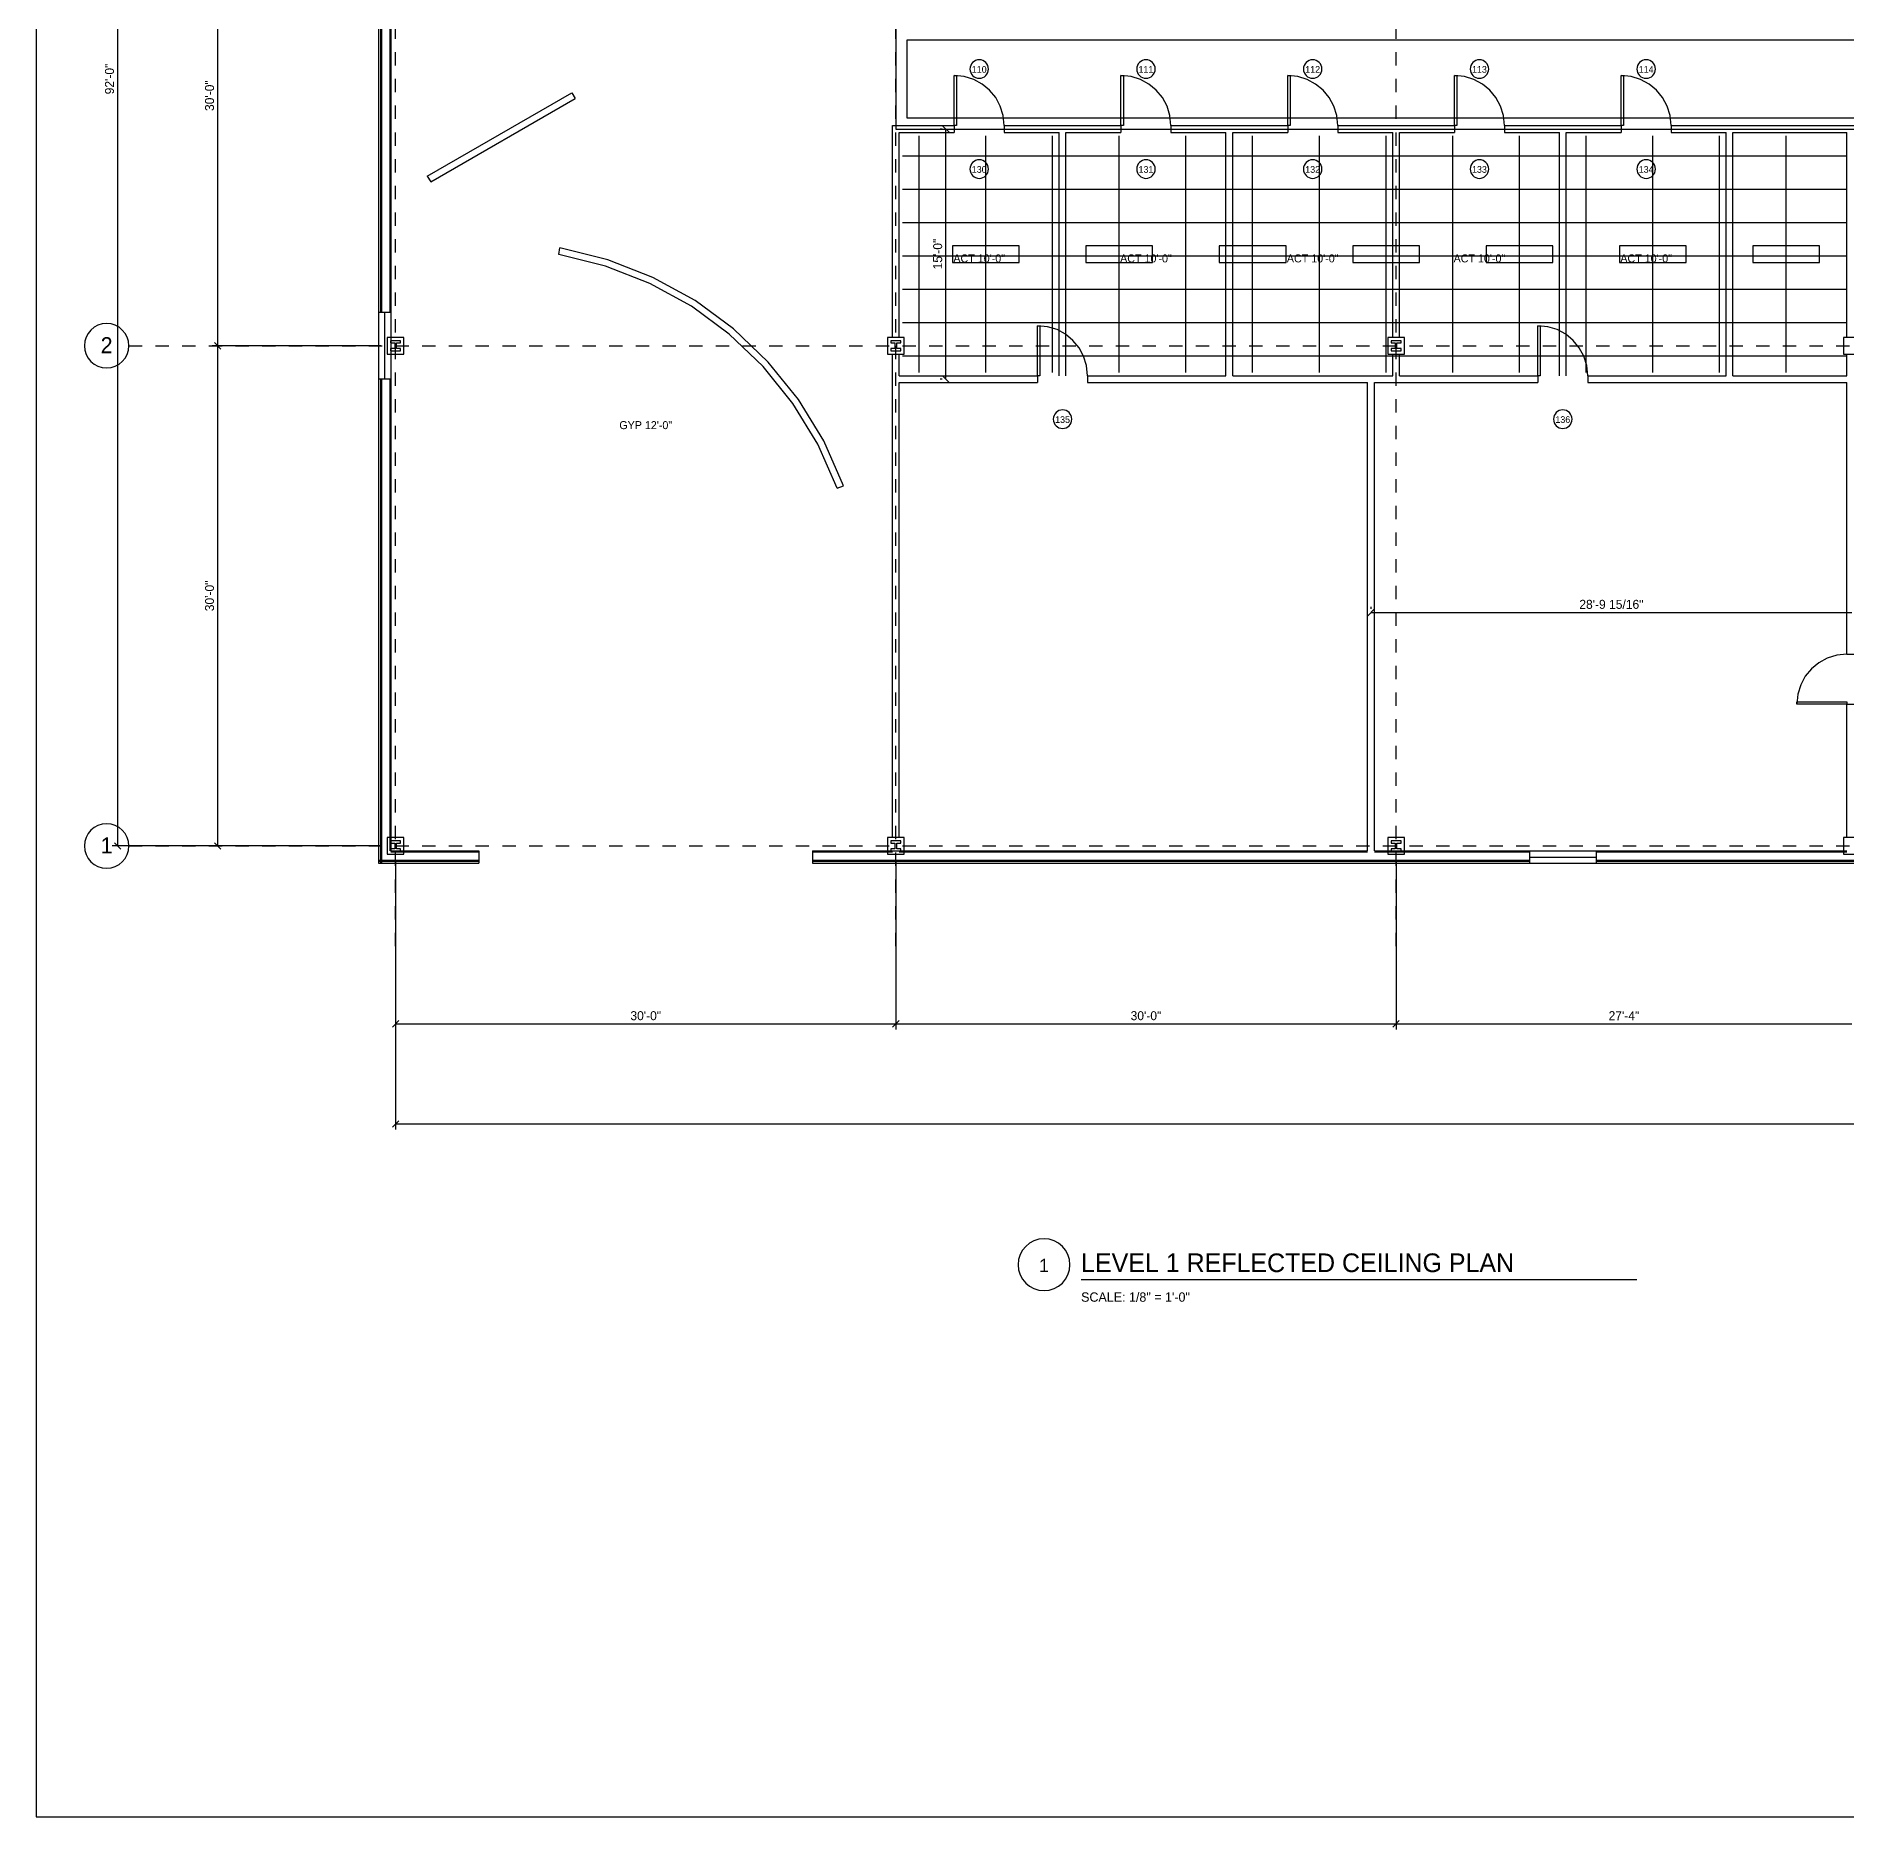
# Model space of a CAD drawing. Header units: inches. Extents: x 0.5 to 35.5, y 0.5 to 23.5.
# Drawn here: x 0.5 to 14.07, y 0.5 to 13.85 of the extents above; entities that cross this region are included whole.
import ezdxf
from ezdxf.enums import TextEntityAlignment as Align

# ---------------------------------------------------------------- set-up
doc = ezdxf.new("R2010")
doc.units = ezdxf.units.IN
doc.linetypes.add('DASHED', pattern=[0.125, 0.0833, -0.0417])
for name, color, linetype in [('A-ANNO-DIMS', 5, 'CONTINUOUS'), ('A-ANNO-SYMB', 5, 'CONTINUOUS'), ('A-ANNO-TEXT', 4, 'CONTINUOUS'), ('A-CLNG-GRID', 1, 'CONTINUOUS'), ('A-CLNG-SOFF', 3, 'CONTINUOUS'), ('A-COLS', 7, 'CONTINUOUS'), ('A-DOOR', 4, 'CONTINUOUS'), ('A-GLAZ', 3, 'CONTINUOUS'), ('A-WALL', 2, 'CONTINUOUS'), ('E-LITE', 2, 'CONTINUOUS'), ('G-ANNO-TTLB', 6, 'CONTINUOUS'), ('S-GRID', 1, 'CONTINUOUS')]:
    doc.layers.add(name, color=color, linetype=linetype)

msp = doc.modelspace()

# ---------------------------------------------------------------- linework, layer by layer
at = {"layer": 'A-ANNO-DIMS'}
for p, q in [((1.11069, 7.77778), (1.11069, 19.27778)), ((1.86069, 11.52778), (1.86069, 15.27778)), ((7.344, 13.12823), (7.29489, 13.17733)), ((7.29167, 13.15278), (7.27778, 13.15278)), ((7.31944, 11.27778), (7.31944, 13.15278)), ((1.88525, 11.50323), (1.83614, 11.55233)), ((1.88525, 11.50323), (1.83614, 11.55233)), ((3.08292, 11.52778), (1.81903, 11.52778)), ((3.08292, 11.52778), (1.81903, 11.52778)), ((1.86069, 7.77778), (1.86069, 11.52778)), ((7.29167, 11.27778), (7.27778, 11.27778)), ((7.344, 11.25323), (7.29489, 11.30233)), ((10.48239, 9.50323), (10.5315, 9.55233)), ((10.50694, 9.55556), (10.50694, 9.56944)), ((10.50694, 9.52778), (14.11069, 9.52778)), ((3.08292, 7.77778), (1.06903, 7.77778)), ((1.13525, 7.75323), (1.08614, 7.80233)), ((3.08292, 7.77778), (1.81903, 7.77778)), ((1.88525, 7.75323), (1.83614, 7.80233)), ((3.19444, 7.66625), (3.19444, 6.40236)), ((3.19444, 7.66625), (3.19444, 5.65236)), ((6.94444, 7.66625), (6.94444, 6.40236)), ((6.94444, 7.66625), (6.94444, 6.40236)), ((10.69444, 7.66625), (10.69444, 6.40236)), ((10.69444, 7.66625), (10.69444, 6.40236)), ((3.16989, 6.41948), (3.219, 6.46858)), ((3.19444, 6.44403), (6.94444, 6.44403)), ((6.91989, 6.41948), (6.969, 6.46858)), ((6.91989, 6.41948), (6.969, 6.46858)), ((6.94444, 6.44403), (10.69444, 6.44403)), ((10.66989, 6.41948), (10.719, 6.46858)), ((10.66989, 6.41948), (10.719, 6.46858)), ((10.69444, 6.44403), (14.11111, 6.44403)), ((3.16989, 5.66948), (3.219, 5.71858)), ((3.19444, 5.69403), (29.11111, 5.69403))]:
    msp.add_line(p, q, dxfattribs=at)
at = {"layer": 'A-ANNO-SYMB'}
for p, q in [((7.50141, 13.61638), (7.5, 13.60239)), ((7.5, 13.60239), (7.50141, 13.58839)), ((7.50546, 13.62942), (7.50141, 13.61638)), ((7.50141, 13.58839), (7.50546, 13.57536)), ((7.51186, 13.64121), (7.50546, 13.62942)), ((7.50546, 13.57536), (7.51186, 13.56356)), ((7.52034, 13.65149), (7.51186, 13.64121)), ((7.53062, 13.65997), (7.52034, 13.65149)), ((7.54241, 13.66637), (7.53062, 13.65997)), ((7.55545, 13.67042), (7.54241, 13.66637)), ((7.56944, 13.67183), (7.55545, 13.67042)), ((7.58344, 13.67042), (7.56944, 13.67183)), ((7.59648, 13.66637), (7.58344, 13.67042)), ((7.60827, 13.65997), (7.59648, 13.66637)), ((7.61855, 13.65149), (7.60827, 13.65997)), ((7.62703, 13.64121), (7.61855, 13.65149)), ((7.63343, 13.62942), (7.62703, 13.64121)), ((7.62703, 13.56356), (7.63343, 13.57536)), ((7.63748, 13.61638), (7.63343, 13.62942)), ((7.63343, 13.57536), (7.63748, 13.58839)), ((7.63889, 13.60239), (7.63748, 13.61638)), ((7.63748, 13.58839), (7.63889, 13.60239)), ((8.75141, 13.61638), (8.75, 13.60239)), ((8.75, 13.60239), (8.75141, 13.58839)), ((8.75546, 13.62942), (8.75141, 13.61638)), ((8.75141, 13.58839), (8.75546, 13.57536)), ((8.76186, 13.64121), (8.75546, 13.62942)), ((8.75546, 13.57536), (8.76186, 13.56356)), ((8.77034, 13.65149), (8.76186, 13.64121)), ((8.78062, 13.65997), (8.77034, 13.65149)), ((8.79241, 13.66637), (8.78062, 13.65997)), ((8.80545, 13.67042), (8.79241, 13.66637)), ((8.81944, 13.67183), (8.80545, 13.67042)), ((8.83344, 13.67042), (8.81944, 13.67183)), ((8.84648, 13.66637), (8.83344, 13.67042)), ((8.85827, 13.65997), (8.84648, 13.66637)), ((8.86855, 13.65149), (8.85827, 13.65997)), ((8.87703, 13.64121), (8.86855, 13.65149)), ((8.88343, 13.62942), (8.87703, 13.64121)), ((8.87703, 13.56356), (8.88343, 13.57536)), ((8.88748, 13.61638), (8.88343, 13.62942)), ((8.88343, 13.57536), (8.88748, 13.58839)), ((8.88889, 13.60239), (8.88748, 13.61638)), ((8.88748, 13.58839), (8.88889, 13.60239)), ((10.00141, 13.61638), (10, 13.60239)), ((10, 13.60239), (10.00141, 13.58839)), ((10.00546, 13.62942), (10.00141, 13.61638)), ((10.00141, 13.58839), (10.00546, 13.57536)), ((10.01186, 13.64121), (10.00546, 13.62942)), ((10.00546, 13.57536), (10.01186, 13.56356)), ((10.02034, 13.65149), (10.01186, 13.64121)), ((10.03062, 13.65997), (10.02034, 13.65149)), ((10.04241, 13.66637), (10.03062, 13.65997)), ((10.05545, 13.67042), (10.04241, 13.66637)), ((10.06944, 13.67183), (10.05545, 13.67042)), ((10.08344, 13.67042), (10.06944, 13.67183)), ((10.09648, 13.66637), (10.08344, 13.67042)), ((10.10827, 13.65997), (10.09648, 13.66637)), ((10.11855, 13.65149), (10.10827, 13.65997)), ((10.12703, 13.64121), (10.11855, 13.65149)), ((10.13343, 13.62942), (10.12703, 13.64121)), ((10.12703, 13.56356), (10.13343, 13.57536)), ((10.13748, 13.61638), (10.13343, 13.62942)), ((10.13343, 13.57536), (10.13748, 13.58839)), ((10.13889, 13.60239), (10.13748, 13.61638)), ((10.13748, 13.58839), (10.13889, 13.60239)), ((11.25141, 13.61638), (11.25, 13.60239)), ((11.25, 13.60239), (11.25141, 13.58839)), ((11.25546, 13.62942), (11.25141, 13.61638)), ((11.25141, 13.58839), (11.25546, 13.57536)), ((11.26186, 13.64121), (11.25546, 13.62942)), ((11.25546, 13.57536), (11.26186, 13.56356)), ((11.27034, 13.65149), (11.26186, 13.64121)), ((11.28062, 13.65997), (11.27034, 13.65149)), ((11.29241, 13.66637), (11.28062, 13.65997)), ((11.30545, 13.67042), (11.29241, 13.66637)), ((11.31944, 13.67183), (11.30545, 13.67042)), ((11.33344, 13.67042), (11.31944, 13.67183)), ((11.34648, 13.66637), (11.33344, 13.67042)), ((11.35827, 13.65997), (11.34648, 13.66637)), ((11.36855, 13.65149), (11.35827, 13.65997)), ((11.37703, 13.64121), (11.36855, 13.65149)), ((11.38343, 13.62942), (11.37703, 13.64121)), ((11.37703, 13.56356), (11.38343, 13.57536)), ((11.38748, 13.61638), (11.38343, 13.62942)), ((11.38343, 13.57536), (11.38748, 13.58839)), ((11.38889, 13.60239), (11.38748, 13.61638)), ((11.38748, 13.58839), (11.38889, 13.60239)), ((12.50141, 13.61638), (12.5, 13.60239)), ((12.5, 13.60239), (12.50141, 13.58839)), ((12.50546, 13.62942), (12.50141, 13.61638)), ((12.50141, 13.58839), (12.50546, 13.57536)), ((12.51186, 13.64121), (12.50546, 13.62942)), ((12.50546, 13.57536), (12.51186, 13.56356)), ((12.52034, 13.65149), (12.51186, 13.64121)), ((12.53062, 13.65997), (12.52034, 13.65149)), ((12.54241, 13.66637), (12.53062, 13.65997)), ((12.55545, 13.67042), (12.54241, 13.66637)), ((12.56944, 13.67183), (12.55545, 13.67042)), ((12.58344, 13.67042), (12.56944, 13.67183)), ((12.59648, 13.66637), (12.58344, 13.67042)), ((12.60827, 13.65997), (12.59648, 13.66637)), ((12.61855, 13.65149), (12.60827, 13.65997)), ((12.62703, 13.64121), (12.61855, 13.65149)), ((12.63343, 13.62942), (12.62703, 13.64121)), ((12.62703, 13.56356), (12.63343, 13.57536)), ((12.63748, 13.61638), (12.63343, 13.62942)), ((12.63343, 13.57536), (12.63748, 13.58839)), ((12.63889, 13.60239), (12.63748, 13.61638)), ((12.63748, 13.58839), (12.63889, 13.60239)), ((7.51186, 13.56356), (7.52034, 13.55328)), ((7.52034, 13.55328), (7.53062, 13.5448)), ((7.53062, 13.5448), (7.54241, 13.5384)), ((7.54241, 13.5384), (7.55545, 13.53435)), ((7.55545, 13.53435), (7.56944, 13.53294)), ((7.56944, 13.53294), (7.58344, 13.53435)), ((7.58344, 13.53435), (7.59648, 13.5384)), ((7.59648, 13.5384), (7.60827, 13.5448)), ((7.60827, 13.5448), (7.61855, 13.55328)), ((7.61855, 13.55328), (7.62703, 13.56356)), ((8.76186, 13.56356), (8.77034, 13.55328)), ((8.77034, 13.55328), (8.78062, 13.5448)), ((8.78062, 13.5448), (8.79241, 13.5384)), ((8.79241, 13.5384), (8.80545, 13.53435)), ((8.80545, 13.53435), (8.81944, 13.53294)), ((8.81944, 13.53294), (8.83344, 13.53435)), ((8.83344, 13.53435), (8.84648, 13.5384)), ((8.84648, 13.5384), (8.85827, 13.5448)), ((8.85827, 13.5448), (8.86855, 13.55328)), ((8.86855, 13.55328), (8.87703, 13.56356)), ((10.01186, 13.56356), (10.02034, 13.55328)), ((10.02034, 13.55328), (10.03062, 13.5448)), ((10.03062, 13.5448), (10.04241, 13.5384)), ((10.04241, 13.5384), (10.05545, 13.53435)), ((10.05545, 13.53435), (10.06944, 13.53294)), ((10.06944, 13.53294), (10.08344, 13.53435)), ((10.08344, 13.53435), (10.09648, 13.5384)), ((10.09648, 13.5384), (10.10827, 13.5448)), ((10.10827, 13.5448), (10.11855, 13.55328)), ((10.11855, 13.55328), (10.12703, 13.56356)), ((11.26186, 13.56356), (11.27034, 13.55328)), ((11.27034, 13.55328), (11.28062, 13.5448)), ((11.28062, 13.5448), (11.29241, 13.5384)), ((11.29241, 13.5384), (11.30545, 13.53435)), ((11.30545, 13.53435), (11.31944, 13.53294)), ((11.31944, 13.53294), (11.33344, 13.53435)), ((11.33344, 13.53435), (11.34648, 13.5384)), ((11.34648, 13.5384), (11.35827, 13.5448)), ((11.35827, 13.5448), (11.36855, 13.55328)), ((11.36855, 13.55328), (11.37703, 13.56356)), ((12.51186, 13.56356), (12.52034, 13.55328)), ((12.52034, 13.55328), (12.53062, 13.5448)), ((12.53062, 13.5448), (12.54241, 13.5384)), ((12.54241, 13.5384), (12.55545, 13.53435)), ((12.55545, 13.53435), (12.56944, 13.53294)), ((12.56944, 13.53294), (12.58344, 13.53435)), ((12.58344, 13.53435), (12.59648, 13.5384)), ((12.59648, 13.5384), (12.60827, 13.5448)), ((12.60827, 13.5448), (12.61855, 13.55328)), ((12.61855, 13.55328), (12.62703, 13.56356)), ((7.52034, 12.90149), (7.51186, 12.89121)), ((7.53062, 12.90997), (7.52034, 12.90149)), ((7.54241, 12.91637), (7.53062, 12.90997)), ((7.55545, 12.92042), (7.54241, 12.91637)), ((7.56944, 12.92183), (7.55545, 12.92042)), ((7.58344, 12.92042), (7.56944, 12.92183)), ((7.59648, 12.91637), (7.58344, 12.92042)), ((7.60827, 12.90997), (7.59648, 12.91637)), ((7.61855, 12.90149), (7.60827, 12.90997)), ((7.62703, 12.89121), (7.61855, 12.90149)), ((8.77034, 12.90149), (8.76186, 12.89121)), ((8.78062, 12.90997), (8.77034, 12.90149)), ((8.79241, 12.91637), (8.78062, 12.90997)), ((8.80545, 12.92042), (8.79241, 12.91637)), ((8.81944, 12.92183), (8.80545, 12.92042)), ((8.83344, 12.92042), (8.81944, 12.92183)), ((8.84648, 12.91637), (8.83344, 12.92042)), ((8.85827, 12.90997), (8.84648, 12.91637)), ((8.86855, 12.90149), (8.85827, 12.90997)), ((8.87703, 12.89121), (8.86855, 12.90149)), ((10.02034, 12.90149), (10.01186, 12.89121)), ((10.03062, 12.90997), (10.02034, 12.90149)), ((10.04241, 12.91637), (10.03062, 12.90997)), ((10.05545, 12.92042), (10.04241, 12.91637)), ((10.06944, 12.92183), (10.05545, 12.92042)), ((10.08344, 12.92042), (10.06944, 12.92183)), ((10.09648, 12.91637), (10.08344, 12.92042)), ((10.10827, 12.90997), (10.09648, 12.91637)), ((10.11855, 12.90149), (10.10827, 12.90997)), ((10.12703, 12.89121), (10.11855, 12.90149)), ((11.27034, 12.90149), (11.26186, 12.89121)), ((11.28062, 12.90997), (11.27034, 12.90149)), ((11.29241, 12.91637), (11.28062, 12.90997)), ((11.30545, 12.92042), (11.29241, 12.91637)), ((11.31944, 12.92183), (11.30545, 12.92042)), ((11.33344, 12.92042), (11.31944, 12.92183)), ((11.34648, 12.91637), (11.33344, 12.92042)), ((11.35827, 12.90997), (11.34648, 12.91637)), ((11.36855, 12.90149), (11.35827, 12.90997)), ((11.37703, 12.89121), (11.36855, 12.90149)), ((12.52034, 12.90149), (12.51186, 12.89121)), ((12.53062, 12.90997), (12.52034, 12.90149)), ((12.54241, 12.91637), (12.53062, 12.90997)), ((12.55545, 12.92042), (12.54241, 12.91637)), ((12.56944, 12.92183), (12.55545, 12.92042)), ((12.58344, 12.92042), (12.56944, 12.92183)), ((12.59648, 12.91637), (12.58344, 12.92042)), ((12.60827, 12.90997), (12.59648, 12.91637)), ((12.61855, 12.90149), (12.60827, 12.90997)), ((12.62703, 12.89121), (12.61855, 12.90149)), ((7.50141, 12.86638), (7.5, 12.85239)), ((7.5, 12.85239), (7.50141, 12.83839)), ((7.50546, 12.87942), (7.50141, 12.86638)), ((7.50141, 12.83839), (7.50546, 12.82536)), ((7.51186, 12.89121), (7.50546, 12.87942)), ((7.50546, 12.82536), (7.51186, 12.81356)), ((7.51186, 12.81356), (7.52034, 12.80328)), ((7.52034, 12.80328), (7.53062, 12.7948)), ((7.53062, 12.7948), (7.54241, 12.7884)), ((7.54241, 12.7884), (7.55545, 12.78435)), ((7.55545, 12.78435), (7.56944, 12.78294)), ((7.56944, 12.78294), (7.58344, 12.78435)), ((7.58344, 12.78435), (7.59648, 12.7884)), ((7.59648, 12.7884), (7.60827, 12.7948)), ((7.60827, 12.7948), (7.61855, 12.80328)), ((7.61855, 12.80328), (7.62703, 12.81356)), ((7.63343, 12.87942), (7.62703, 12.89121)), ((7.62703, 12.81356), (7.63343, 12.82536)), ((7.63748, 12.86638), (7.63343, 12.87942)), ((7.63343, 12.82536), (7.63748, 12.83839)), ((7.63889, 12.85239), (7.63748, 12.86638)), ((7.63748, 12.83839), (7.63889, 12.85239)), ((8.75141, 12.86638), (8.75, 12.85239)), ((8.75, 12.85239), (8.75141, 12.83839)), ((8.75546, 12.87942), (8.75141, 12.86638)), ((8.75141, 12.83839), (8.75546, 12.82536)), ((8.76186, 12.89121), (8.75546, 12.87942)), ((8.75546, 12.82536), (8.76186, 12.81356)), ((8.76186, 12.81356), (8.77034, 12.80328)), ((8.77034, 12.80328), (8.78062, 12.7948)), ((8.78062, 12.7948), (8.79241, 12.7884)), ((8.79241, 12.7884), (8.80545, 12.78435)), ((8.80545, 12.78435), (8.81944, 12.78294)), ((8.81944, 12.78294), (8.83344, 12.78435)), ((8.83344, 12.78435), (8.84648, 12.7884)), ((8.84648, 12.7884), (8.85827, 12.7948)), ((8.85827, 12.7948), (8.86855, 12.80328)), ((8.86855, 12.80328), (8.87703, 12.81356)), ((8.88343, 12.87942), (8.87703, 12.89121)), ((8.87703, 12.81356), (8.88343, 12.82536)), ((8.88748, 12.86638), (8.88343, 12.87942)), ((8.88343, 12.82536), (8.88748, 12.83839)), ((8.88889, 12.85239), (8.88748, 12.86638)), ((8.88748, 12.83839), (8.88889, 12.85239)), ((10.00141, 12.86638), (10, 12.85239)), ((10, 12.85239), (10.00141, 12.83839)), ((10.00546, 12.87942), (10.00141, 12.86638)), ((10.00141, 12.83839), (10.00546, 12.82536)), ((10.01186, 12.89121), (10.00546, 12.87942)), ((10.00546, 12.82536), (10.01186, 12.81356)), ((10.01186, 12.81356), (10.02034, 12.80328)), ((10.02034, 12.80328), (10.03062, 12.7948)), ((10.03062, 12.7948), (10.04241, 12.7884)), ((10.04241, 12.7884), (10.05545, 12.78435)), ((10.05545, 12.78435), (10.06944, 12.78294)), ((10.06944, 12.78294), (10.08344, 12.78435)), ((10.08344, 12.78435), (10.09648, 12.7884)), ((10.09648, 12.7884), (10.10827, 12.7948)), ((10.10827, 12.7948), (10.11855, 12.80328)), ((10.11855, 12.80328), (10.12703, 12.81356)), ((10.13343, 12.87942), (10.12703, 12.89121)), ((10.12703, 12.81356), (10.13343, 12.82536)), ((10.13748, 12.86638), (10.13343, 12.87942)), ((10.13343, 12.82536), (10.13748, 12.83839)), ((10.13889, 12.85239), (10.13748, 12.86638)), ((10.13748, 12.83839), (10.13889, 12.85239)), ((11.25141, 12.86638), (11.25, 12.85239)), ((11.25, 12.85239), (11.25141, 12.83839)), ((11.25546, 12.87942), (11.25141, 12.86638)), ((11.25141, 12.83839), (11.25546, 12.82536)), ((11.26186, 12.89121), (11.25546, 12.87942)), ((11.25546, 12.82536), (11.26186, 12.81356)), ((11.26186, 12.81356), (11.27034, 12.80328)), ((11.27034, 12.80328), (11.28062, 12.7948)), ((11.28062, 12.7948), (11.29241, 12.7884)), ((11.29241, 12.7884), (11.30545, 12.78435)), ((11.30545, 12.78435), (11.31944, 12.78294)), ((11.31944, 12.78294), (11.33344, 12.78435)), ((11.33344, 12.78435), (11.34648, 12.7884)), ((11.34648, 12.7884), (11.35827, 12.7948)), ((11.35827, 12.7948), (11.36855, 12.80328)), ((11.36855, 12.80328), (11.37703, 12.81356)), ((11.38343, 12.87942), (11.37703, 12.89121)), ((11.37703, 12.81356), (11.38343, 12.82536)), ((11.38748, 12.86638), (11.38343, 12.87942)), ((11.38343, 12.82536), (11.38748, 12.83839)), ((11.38889, 12.85239), (11.38748, 12.86638)), ((11.38748, 12.83839), (11.38889, 12.85239)), ((12.50141, 12.86638), (12.5, 12.85239)), ((12.5, 12.85239), (12.50141, 12.83839)), ((12.50546, 12.87942), (12.50141, 12.86638)), ((12.50141, 12.83839), (12.50546, 12.82536)), ((12.51186, 12.89121), (12.50546, 12.87942)), ((12.50546, 12.82536), (12.51186, 12.81356)), ((12.51186, 12.81356), (12.52034, 12.80328)), ((12.52034, 12.80328), (12.53062, 12.7948)), ((12.53062, 12.7948), (12.54241, 12.7884)), ((12.54241, 12.7884), (12.55545, 12.78435)), ((12.55545, 12.78435), (12.56944, 12.78294)), ((12.56944, 12.78294), (12.58344, 12.78435)), ((12.58344, 12.78435), (12.59648, 12.7884)), ((12.59648, 12.7884), (12.60827, 12.7948)), ((12.60827, 12.7948), (12.61855, 12.80328)), ((12.61855, 12.80328), (12.62703, 12.81356)), ((12.63343, 12.87942), (12.62703, 12.89121)), ((12.62703, 12.81356), (12.63343, 12.82536)), ((12.63748, 12.86638), (12.63343, 12.87942)), ((12.63343, 12.82536), (12.63748, 12.83839)), ((12.63889, 12.85239), (12.63748, 12.86638)), ((12.63748, 12.83839), (12.63889, 12.85239)), ((8.13046, 11.00442), (8.12641, 10.99138)), ((8.13686, 11.01621), (8.13046, 11.00442)), ((8.14534, 11.02649), (8.13686, 11.01621)), ((8.15562, 11.03497), (8.14534, 11.02649)), ((8.16741, 11.04137), (8.15562, 11.03497)), ((8.18045, 11.04542), (8.16741, 11.04137)), ((8.19444, 11.04683), (8.18045, 11.04542)), ((8.20844, 11.04542), (8.19444, 11.04683)), ((8.22148, 11.04137), (8.20844, 11.04542)), ((8.23327, 11.03497), (8.22148, 11.04137)), ((8.24355, 11.02649), (8.23327, 11.03497)), ((8.25203, 11.01621), (8.24355, 11.02649)), ((8.25843, 11.00442), (8.25203, 11.01621)), ((8.26248, 10.99138), (8.25843, 11.00442)), ((11.88046, 11.00442), (11.87641, 10.99138)), ((11.88686, 11.01621), (11.88046, 11.00442)), ((11.89534, 11.02649), (11.88686, 11.01621)), ((11.90562, 11.03497), (11.89534, 11.02649)), ((11.91741, 11.04137), (11.90562, 11.03497)), ((11.93045, 11.04542), (11.91741, 11.04137)), ((11.94444, 11.04683), (11.93045, 11.04542)), ((11.95844, 11.04542), (11.94444, 11.04683)), ((11.97148, 11.04137), (11.95844, 11.04542)), ((11.98327, 11.03497), (11.97148, 11.04137)), ((11.99355, 11.02649), (11.98327, 11.03497)), ((12.00203, 11.01621), (11.99355, 11.02649)), ((12.00843, 11.00442), (12.00203, 11.01621)), ((12.01248, 10.99138), (12.00843, 11.00442)), ((8.12641, 10.99138), (8.125, 10.97739)), ((8.125, 10.97739), (8.12641, 10.96339)), ((8.12641, 10.96339), (8.13046, 10.95036)), ((8.13046, 10.95036), (8.13686, 10.93856)), ((8.13686, 10.93856), (8.14534, 10.92828)), ((8.14534, 10.92828), (8.15562, 10.9198)), ((8.15562, 10.9198), (8.16741, 10.9134)), ((8.16741, 10.9134), (8.18045, 10.90935)), ((8.18045, 10.90935), (8.19444, 10.90794)), ((8.19444, 10.90794), (8.20844, 10.90935)), ((8.20844, 10.90935), (8.22148, 10.9134)), ((8.22148, 10.9134), (8.23327, 10.9198)), ((8.23327, 10.9198), (8.24355, 10.92828)), ((8.24355, 10.92828), (8.25203, 10.93856)), ((8.25203, 10.93856), (8.25843, 10.95036)), ((8.25843, 10.95036), (8.26248, 10.96339)), ((8.26389, 10.97739), (8.26248, 10.99138)), ((8.26248, 10.96339), (8.26389, 10.97739)), ((11.87641, 10.99138), (11.875, 10.97739)), ((11.875, 10.97739), (11.87641, 10.96339)), ((11.87641, 10.96339), (11.88046, 10.95036)), ((11.88046, 10.95036), (11.88686, 10.93856)), ((11.88686, 10.93856), (11.89534, 10.92828)), ((11.89534, 10.92828), (11.90562, 10.9198)), ((11.90562, 10.9198), (11.91741, 10.9134)), ((11.91741, 10.9134), (11.93045, 10.90935)), ((11.93045, 10.90935), (11.94444, 10.90794)), ((11.94444, 10.90794), (11.95844, 10.90935)), ((11.95844, 10.90935), (11.97148, 10.9134)), ((11.97148, 10.9134), (11.98327, 10.9198)), ((11.98327, 10.9198), (11.99355, 10.92828)), ((11.99355, 10.92828), (12.00203, 10.93856)), ((12.00203, 10.93856), (12.00843, 10.95036)), ((12.00843, 10.95036), (12.01248, 10.96339)), ((12.01389, 10.97739), (12.01248, 10.99138)), ((12.01248, 10.96339), (12.01389, 10.97739)), ((7.91806, 4.77638), (7.89432, 4.7476)), ((7.94684, 4.80013), (7.91806, 4.77638)), ((7.97987, 4.81805), (7.94684, 4.80013)), ((8.01637, 4.82938), (7.97987, 4.81805)), ((8.05556, 4.83333), (8.01637, 4.82938)), ((8.09474, 4.82938), (8.05556, 4.83333)), ((8.13124, 4.81805), (8.09474, 4.82938)), ((8.16427, 4.80013), (8.13124, 4.81805)), ((8.19305, 4.77638), (8.16427, 4.80013)), ((8.21679, 4.7476), (8.19305, 4.77638)), ((7.86506, 4.67808), (7.86111, 4.63889)), ((7.86111, 4.63889), (7.86506, 4.5997)), ((7.87639, 4.71458), (7.86506, 4.67808)), ((7.89432, 4.7476), (7.87639, 4.71458)), ((8.23472, 4.71458), (8.21679, 4.7476)), ((8.24605, 4.67808), (8.23472, 4.71458)), ((8.25, 4.63889), (8.24605, 4.67808)), ((8.24605, 4.5997), (8.25, 4.63889)), ((7.86506, 4.5997), (7.87639, 4.5632)), ((7.87639, 4.5632), (7.89432, 4.53017)), ((7.89432, 4.53017), (7.91806, 4.5014)), ((7.91806, 4.5014), (7.94684, 4.47765)), ((8.16427, 4.47765), (8.19305, 4.5014)), ((8.19305, 4.5014), (8.21679, 4.53017)), ((8.21679, 4.53017), (8.23472, 4.5632)), ((8.23472, 4.5632), (8.24605, 4.5997)), ((7.94684, 4.47765), (7.97987, 4.45972)), ((7.97987, 4.45972), (8.01637, 4.44839)), ((8.01637, 4.44839), (8.05556, 4.44444)), ((8.05556, 4.44444), (8.09474, 4.44839)), ((8.09474, 4.44839), (8.13124, 4.45972)), ((8.13124, 4.45972), (8.16427, 4.47765))]:
    msp.add_line(p, q, dxfattribs=at)
at = {"layer": 'A-ANNO-TEXT'}
msp.add_line((8.33333, 4.52778), (12.5, 4.52778), dxfattribs=at)
at = {"layer": 'A-CLNG-GRID'}
for p, q in [((7.11944, 11.32778), (7.11944, 13.10278)), ((7.61944, 11.32778), (7.61944, 13.10278)), ((8.11944, 11.32778), (8.11944, 13.10278)), ((8.61944, 11.32778), (8.61944, 13.10278)), ((9.11944, 11.32778), (9.11944, 13.10278)), ((9.61944, 11.32778), (9.61944, 13.10278)), ((10.11944, 11.32778), (10.11944, 13.10278)), ((10.61944, 11.32778), (10.61944, 13.10278)), ((11.11944, 11.32778), (11.11944, 13.10278)), ((11.61944, 11.32778), (11.61944, 13.10278)), ((12.11944, 11.32778), (12.11944, 13.10278)), ((12.61944, 11.32778), (12.61944, 13.10278)), ((13.11944, 11.32778), (13.11944, 13.10278)), ((13.61944, 11.32778), (13.61944, 13.10278)), ((6.99444, 12.95278), (14.06944, 12.95278)), ((6.99444, 12.70278), (14.06944, 12.70278)), ((6.99444, 12.45278), (14.06944, 12.45278)), ((6.99444, 12.20278), (14.06944, 12.20278)), ((6.99444, 11.95278), (14.06944, 11.95278)), ((6.99444, 11.70278), (14.06944, 11.70278)), ((6.99444, 11.45278), (14.06944, 11.45278))]:
    msp.add_line(p, q, dxfattribs=at)
at = {"layer": 'A-CLNG-SOFF'}
for p, q in [((6.94444, 13.90278), (6.94444, 13.15278)), ((26.36111, 13.81944), (7.02778, 13.81944)), ((7.02778, 13.81944), (7.02778, 13.23611)), ((7.02778, 13.23611), (26.36111, 13.23611)), ((6.94444, 13.15278), (26.44444, 13.15278))]:
    msp.add_line(p, q, dxfattribs=at)
at = {"layer": 'A-COLS'}
for p, q in [((3.25694, 11.59028), (3.13194, 11.59028)), ((3.13194, 11.59028), (3.13194, 11.46528)), ((3.23194, 11.56528), (3.15694, 11.56528)), ((3.15694, 11.56528), (3.15694, 11.54861)), ((3.15694, 11.54861), (3.1875, 11.54861)), ((3.1875, 11.54861), (3.1875, 11.50694)), ((3.20139, 11.50694), (3.20139, 11.54861)), ((3.20139, 11.54861), (3.23194, 11.54861)), ((3.23194, 11.54861), (3.23194, 11.56528)), ((3.25694, 11.46528), (3.25694, 11.59028)), ((7.00694, 11.59028), (6.88194, 11.59028)), ((6.88194, 11.59028), (6.88194, 11.46528)), ((6.98194, 11.56528), (6.90694, 11.56528)), ((6.90694, 11.56528), (6.90694, 11.54861)), ((6.90694, 11.54861), (6.9375, 11.54861)), ((6.9375, 11.54861), (6.9375, 11.50694)), ((6.95139, 11.50694), (6.95139, 11.54861)), ((6.95139, 11.54861), (6.98194, 11.54861)), ((6.98194, 11.54861), (6.98194, 11.56528)), ((7.00694, 11.46528), (7.00694, 11.59028)), ((10.75694, 11.59028), (10.63194, 11.59028)), ((10.63194, 11.59028), (10.63194, 11.46528)), ((10.73194, 11.56528), (10.65694, 11.56528)), ((10.65694, 11.56528), (10.65694, 11.54861)), ((10.65694, 11.54861), (10.6875, 11.54861)), ((10.6875, 11.54861), (10.6875, 11.50694)), ((10.70139, 11.50694), (10.70139, 11.54861)), ((10.70139, 11.54861), (10.73194, 11.54861)), ((10.73194, 11.54861), (10.73194, 11.56528)), ((10.75694, 11.46528), (10.75694, 11.59028)), ((14.17361, 11.59028), (14.04861, 11.59028)), ((14.04861, 11.59028), (14.04861, 11.46528)), ((3.13194, 11.46528), (3.25694, 11.46528)), ((3.1875, 11.50694), (3.15694, 11.50694)), ((3.15694, 11.50694), (3.15694, 11.49028)), ((3.15694, 11.49028), (3.23194, 11.49028)), ((3.23194, 11.50694), (3.20139, 11.50694)), ((3.23194, 11.49028), (3.23194, 11.50694)), ((6.88194, 11.46528), (7.00694, 11.46528)), ((6.9375, 11.50694), (6.90694, 11.50694)), ((6.90694, 11.50694), (6.90694, 11.49028)), ((6.90694, 11.49028), (6.98194, 11.49028)), ((6.98194, 11.50694), (6.95139, 11.50694)), ((6.98194, 11.49028), (6.98194, 11.50694)), ((10.63194, 11.46528), (10.75694, 11.46528)), ((10.6875, 11.50694), (10.65694, 11.50694)), ((10.65694, 11.50694), (10.65694, 11.49028)), ((10.65694, 11.49028), (10.73194, 11.49028)), ((10.73194, 11.50694), (10.70139, 11.50694)), ((10.73194, 11.49028), (10.73194, 11.50694)), ((14.04861, 11.46528), (14.17361, 11.46528)), ((3.25694, 7.84028), (3.13194, 7.84028)), ((3.13194, 7.84028), (3.13194, 7.71528)), ((3.23194, 7.81528), (3.15694, 7.81528)), ((3.15694, 7.81528), (3.15694, 7.79861)), ((3.15694, 7.79861), (3.1875, 7.79861)), ((3.1875, 7.75694), (3.15694, 7.75694)), ((3.15694, 7.75694), (3.15694, 7.74028)), ((3.15694, 7.74028), (3.23194, 7.74028)), ((3.1875, 7.79861), (3.1875, 7.75694)), ((3.20139, 7.75694), (3.20139, 7.79861)), ((3.20139, 7.79861), (3.23194, 7.79861)), ((3.23194, 7.75694), (3.20139, 7.75694)), ((3.23194, 7.79861), (3.23194, 7.81528)), ((3.23194, 7.74028), (3.23194, 7.75694)), ((3.25694, 7.71528), (3.25694, 7.84028)), ((7.00694, 7.84028), (6.88194, 7.84028)), ((6.88194, 7.84028), (6.88194, 7.71528)), ((6.98194, 7.81528), (6.90694, 7.81528)), ((6.90694, 7.81528), (6.90694, 7.79861)), ((6.90694, 7.79861), (6.9375, 7.79861)), ((6.9375, 7.75694), (6.90694, 7.75694)), ((6.90694, 7.75694), (6.90694, 7.74028)), ((6.90694, 7.74028), (6.98194, 7.74028)), ((6.9375, 7.79861), (6.9375, 7.75694)), ((6.95139, 7.75694), (6.95139, 7.79861)), ((6.95139, 7.79861), (6.98194, 7.79861)), ((6.98194, 7.75694), (6.95139, 7.75694)), ((6.98194, 7.79861), (6.98194, 7.81528)), ((6.98194, 7.74028), (6.98194, 7.75694)), ((7.00694, 7.71528), (7.00694, 7.84028)), ((10.75694, 7.84028), (10.63194, 7.84028)), ((10.63194, 7.84028), (10.63194, 7.71528)), ((10.73194, 7.81528), (10.65694, 7.81528)), ((10.65694, 7.81528), (10.65694, 7.79861)), ((10.65694, 7.79861), (10.6875, 7.79861)), ((10.6875, 7.75694), (10.65694, 7.75694)), ((10.65694, 7.75694), (10.65694, 7.74028)), ((10.65694, 7.74028), (10.73194, 7.74028)), ((10.6875, 7.79861), (10.6875, 7.75694)), ((10.70139, 7.75694), (10.70139, 7.79861)), ((10.70139, 7.79861), (10.73194, 7.79861)), ((10.73194, 7.75694), (10.70139, 7.75694)), ((10.73194, 7.79861), (10.73194, 7.81528)), ((10.73194, 7.74028), (10.73194, 7.75694)), ((10.75694, 7.71528), (10.75694, 7.84028)), ((14.17361, 7.84028), (14.04861, 7.84028)), ((14.04861, 7.84028), (14.04861, 7.71528)), ((3.13194, 7.71528), (3.25694, 7.71528)), ((6.88194, 7.71528), (7.00694, 7.71528)), ((10.63194, 7.71528), (10.75694, 7.71528)), ((14.04861, 7.71528), (14.17361, 7.71528))]:
    msp.add_line(p, q, dxfattribs=at)
at = {"layer": 'A-DOOR'}
for p, q in [((7.38194, 13.17817), (7.38194, 13.55317)), ((7.38194, 13.55317), (7.40017, 13.55317)), ((7.45752, 13.54555), (7.38194, 13.55317)), ((7.40017, 13.55317), (7.40017, 13.17817)), ((7.52791, 13.5237), (7.45752, 13.54555)), ((7.59161, 13.48912), (7.52791, 13.5237)), ((7.64711, 13.44333), (7.59161, 13.48912)), ((7.6929, 13.38783), (7.64711, 13.44333)), ((8.63194, 13.17817), (8.63194, 13.55317)), ((8.63194, 13.55317), (8.65017, 13.55317)), ((8.70752, 13.54555), (8.63194, 13.55317)), ((8.65017, 13.55317), (8.65017, 13.17817)), ((8.77791, 13.5237), (8.70752, 13.54555)), ((8.84161, 13.48912), (8.77791, 13.5237)), ((8.89711, 13.44333), (8.84161, 13.48912)), ((8.9429, 13.38783), (8.89711, 13.44333)), ((9.88194, 13.17817), (9.88194, 13.55317)), ((9.88194, 13.55317), (9.90017, 13.55317)), ((9.95752, 13.54555), (9.88194, 13.55317)), ((9.90017, 13.55317), (9.90017, 13.17817)), ((10.02791, 13.5237), (9.95752, 13.54555)), ((10.09161, 13.48912), (10.02791, 13.5237)), ((10.14711, 13.44333), (10.09161, 13.48912)), ((10.1929, 13.38783), (10.14711, 13.44333)), ((11.13194, 13.17817), (11.13194, 13.55317)), ((11.13194, 13.55317), (11.15017, 13.55317)), ((11.20752, 13.54555), (11.13194, 13.55317)), ((11.15017, 13.55317), (11.15017, 13.17817)), ((11.27791, 13.5237), (11.20752, 13.54555)), ((11.34161, 13.48912), (11.27791, 13.5237)), ((11.39711, 13.44333), (11.34161, 13.48912)), ((11.4429, 13.38783), (11.39711, 13.44333)), ((12.38194, 13.17817), (12.38194, 13.55317)), ((12.38194, 13.55317), (12.40017, 13.55317)), ((12.45752, 13.54555), (12.38194, 13.55317)), ((12.40017, 13.55317), (12.40017, 13.17817)), ((12.52791, 13.5237), (12.45752, 13.54555)), ((12.59161, 13.48912), (12.52791, 13.5237)), ((12.64711, 13.44333), (12.59161, 13.48912)), ((12.6929, 13.38783), (12.64711, 13.44333)), ((7.72748, 13.32414), (7.6929, 13.38783)), ((7.74933, 13.25374), (7.72748, 13.32414)), ((8.97748, 13.32414), (8.9429, 13.38783)), ((8.99933, 13.25374), (8.97748, 13.32414)), ((10.22748, 13.32414), (10.1929, 13.38783)), ((10.24933, 13.25374), (10.22748, 13.32414)), ((11.47748, 13.32414), (11.4429, 13.38783)), ((11.49933, 13.25374), (11.47748, 13.32414)), ((12.72748, 13.32414), (12.6929, 13.38783)), ((12.74933, 13.25374), (12.72748, 13.32414)), ((7.40017, 13.17817), (7.38194, 13.17817)), ((7.75694, 13.17817), (7.74933, 13.25374)), ((8.65017, 13.17817), (8.63194, 13.17817)), ((9.00694, 13.17817), (8.99933, 13.25374)), ((9.90017, 13.17817), (9.88194, 13.17817)), ((10.25694, 13.17817), (10.24933, 13.25374)), ((11.15017, 13.17817), (11.13194, 13.17817)), ((11.50694, 13.17817), (11.49933, 13.25374)), ((12.40017, 13.17817), (12.38194, 13.17817)), ((12.75694, 13.17817), (12.74933, 13.25374)), ((8.00694, 11.30317), (8.00694, 11.67817)), ((8.00694, 11.67817), (8.02517, 11.67817)), ((8.08252, 11.67055), (8.00694, 11.67817)), ((8.02517, 11.67817), (8.02517, 11.30317)), ((11.75694, 11.30317), (11.75694, 11.67817)), ((11.75694, 11.67817), (11.77517, 11.67817)), ((11.83252, 11.67055), (11.75694, 11.67817)), ((11.77517, 11.67817), (11.77517, 11.30317)), ((8.15291, 11.6487), (8.08252, 11.67055)), ((8.21661, 11.61412), (8.15291, 11.6487)), ((8.27211, 11.56833), (8.21661, 11.61412)), ((8.3179, 11.51283), (8.27211, 11.56833)), ((11.90291, 11.6487), (11.83252, 11.67055)), ((11.96661, 11.61412), (11.90291, 11.6487)), ((12.02211, 11.56833), (11.96661, 11.61412)), ((12.0679, 11.51283), (12.02211, 11.56833)), ((8.35248, 11.44914), (8.3179, 11.51283)), ((8.37433, 11.37874), (8.35248, 11.44914)), ((12.10248, 11.44914), (12.0679, 11.51283)), ((12.12433, 11.37874), (12.10248, 11.44914)), ((8.02517, 11.30317), (8.00694, 11.30317)), ((8.38194, 11.30317), (8.37433, 11.37874)), ((11.77517, 11.30317), (11.75694, 11.30317)), ((12.13194, 11.30317), (12.12433, 11.37874)), ((13.80819, 9.10544), (13.76239, 9.04994)), ((13.86368, 9.15123), (13.80819, 9.10544)), ((13.92738, 9.18581), (13.86368, 9.15123)), ((13.99778, 9.20766), (13.92738, 9.18581)), ((14.07335, 9.21528), (13.99778, 9.20766)), ((13.72782, 8.98624), (13.70597, 8.91585)), ((13.76239, 9.04994), (13.72782, 8.98624)), ((13.70597, 8.91585), (13.69835, 8.84028)), ((13.69835, 8.84028), (13.69835, 8.85851)), ((13.69835, 8.85851), (14.07335, 8.85851)), ((14.07335, 8.84028), (13.69835, 8.84028)), ((14.07335, 8.85851), (14.07335, 8.84028))]:
    msp.add_line(p, q, dxfattribs=at)
at = {"layer": 'A-GLAZ'}
for p, q in [((3.06489, 11.77778), (3.06489, 11.27778)), ((3.11111, 11.77778), (3.11111, 11.27778)), ((3.15734, 11.77778), (3.15734, 11.27778)), ((11.69444, 7.74067), (12.19444, 7.74067)), ((11.69444, 7.69444), (12.19444, 7.69444)), ((11.69444, 7.64822), (12.19444, 7.64822))]:
    msp.add_line(p, q, dxfattribs=at)
at = {"layer": 'A-WALL'}
for p, q in [((3.06489, 16.90278), (3.06489, 11.77778)), ((3.08181, 16.90278), (3.08181, 11.77778)), ((3.08832, 16.90278), (3.08832, 11.77778)), ((3.15082, 15.25239), (3.15082, 11.77778)), ((3.15734, 15.25239), (3.15734, 11.77778)), ((3.43175, 12.79977), (4.51428, 13.42477)), ((3.45714, 12.75579), (4.53967, 13.38079)), ((4.51428, 13.42477), (4.53967, 13.38079)), ((6.91905, 13.17817), (7.38194, 13.17817)), ((6.91905, 11.59028), (6.91905, 13.17817)), ((7.38194, 13.17817), (7.38194, 13.12739)), ((7.75694, 13.17817), (8.63194, 13.17817)), ((7.75694, 13.17817), (7.75694, 13.12739)), ((8.63194, 13.17817), (8.63194, 13.12739)), ((9.00694, 13.17817), (9.88194, 13.17817)), ((9.00694, 13.17817), (9.00694, 13.12739)), ((9.88194, 13.17817), (9.88194, 13.12739)), ((10.25694, 13.17817), (11.13194, 13.17817)), ((10.25694, 13.17817), (10.25694, 13.12739)), ((11.13194, 13.17817), (11.13194, 13.12739)), ((11.50694, 13.17817), (12.38194, 13.17817)), ((11.50694, 13.17817), (11.50694, 13.12739)), ((12.38194, 13.17817), (12.38194, 13.12739)), ((12.75694, 13.17817), (15.50694, 13.17817)), ((12.75694, 13.17817), (12.75694, 13.12739)), ((6.96984, 13.12739), (7.38194, 13.12739)), ((6.96984, 11.59028), (6.96984, 13.12739)), ((7.75694, 13.12739), (8.16905, 13.12739)), ((8.16905, 11.30317), (8.16905, 13.12739)), ((8.21984, 13.12739), (8.63194, 13.12739)), ((8.21984, 11.30317), (8.21984, 13.12739)), ((9.00694, 13.12739), (9.41905, 13.12739)), ((9.41905, 11.30317), (9.41905, 13.12739)), ((9.46984, 13.12739), (9.88194, 13.12739)), ((9.46984, 11.30317), (9.46984, 13.12739)), ((10.25694, 13.12739), (10.66905, 13.12739)), ((10.66905, 11.59028), (10.66905, 13.12739)), ((10.71984, 13.12739), (11.13194, 13.12739)), ((10.71984, 11.59028), (10.71984, 13.12739)), ((11.50694, 13.12739), (11.91905, 13.12739)), ((11.91905, 11.30317), (11.91905, 13.12739)), ((11.96984, 13.12739), (12.38194, 13.12739)), ((11.96984, 11.30317), (11.96984, 13.12739)), ((12.75694, 13.12739), (13.16905, 13.12739)), ((13.16905, 11.30317), (13.16905, 13.12739)), ((13.21984, 13.12739), (14.07335, 13.12739)), ((13.21984, 11.30317), (13.21984, 13.12739)), ((14.07335, 11.59028), (14.07335, 13.12739)), ((3.43175, 12.79977), (3.45714, 12.75579)), ((4.41757, 12.21099), (4.42639, 12.261)), ((4.78419, 12.17313), (4.42639, 12.261)), ((4.76882, 12.12473), (4.41757, 12.21099)), ((5.10129, 11.99467), (4.76882, 12.12473)), ((5.12285, 12.04065), (4.78419, 12.17313)), ((5.41145, 11.82376), (5.10129, 11.99467)), ((5.43879, 11.86655), (5.12285, 12.04065)), ((5.69579, 11.61495), (5.41145, 11.82376)), ((5.72843, 11.65385), (5.43879, 11.86655)), ((3.15734, 11.77778), (3.06489, 11.77778)), ((5.9508, 11.37119), (5.69579, 11.61495)), ((5.9882, 11.40554), (5.72843, 11.65385)), ((6.21451, 11.12464), (5.9882, 11.40554)), ((6.91905, 7.84028), (6.91905, 11.46528)), ((6.96984, 11.30317), (6.96984, 11.46528)), ((10.66905, 11.30317), (10.66905, 11.46528)), ((10.71984, 11.30317), (10.71984, 11.46528)), ((14.07335, 11.30317), (14.07335, 11.46528)), ((3.06489, 11.27778), (3.06489, 7.64822)), ((3.15734, 11.27778), (3.06489, 11.27778)), ((3.08181, 11.27778), (3.08181, 7.64822)), ((3.08832, 11.27778), (3.08832, 7.64822)), ((3.15082, 11.27778), (3.15082, 7.74067)), ((3.15734, 11.27778), (3.15734, 7.74067)), ((6.17297, 11.09542), (5.9508, 11.37119)), ((6.96984, 11.30317), (8.00694, 11.30317)), ((8.00694, 11.30317), (8.00694, 11.25239)), ((8.38194, 11.30317), (9.41905, 11.30317)), ((8.38194, 11.30317), (8.38194, 11.25239)), ((9.46984, 11.30317), (10.66905, 11.30317)), ((10.71984, 11.30317), (11.75694, 11.30317)), ((11.75694, 11.30317), (11.75694, 11.25239)), ((12.13194, 11.30317), (13.16905, 11.30317)), ((12.13194, 11.30317), (12.13194, 11.25239)), ((13.21984, 11.30317), (14.07335, 11.30317)), ((6.96984, 7.84028), (6.96984, 11.25239)), ((6.96984, 11.25239), (8.00694, 11.25239)), ((8.38194, 11.25239), (10.48155, 11.25239)), ((10.48155, 7.74067), (10.48155, 11.25239)), ((10.53234, 11.25239), (11.75694, 11.25239)), ((10.53234, 7.74067), (10.53234, 11.25239)), ((12.13194, 11.25239), (14.07335, 11.25239)), ((14.07335, 9.21528), (14.07335, 11.25239)), ((6.35879, 10.79059), (6.17297, 11.09542)), ((6.40379, 10.81413), (6.21451, 11.12464)), ((6.50474, 10.45965), (6.35879, 10.79059)), ((6.55246, 10.47702), (6.40379, 10.81413)), ((6.50474, 10.45965), (6.55246, 10.47702)), ((14.07335, 9.21528), (14.14887, 9.21528)), ((14.07335, 7.84028), (14.07335, 8.84028)), ((14.07335, 8.84028), (14.14887, 8.84028)), ((3.15734, 7.74067), (3.81944, 7.74067)), ((3.81944, 7.74067), (3.81944, 7.64822)), ((6.31944, 7.74067), (6.91905, 7.74067)), ((6.31944, 7.74067), (6.31944, 7.64822)), ((6.96984, 7.74067), (10.48155, 7.74067)), ((10.53234, 7.74067), (11.69444, 7.74067)), ((11.69444, 7.74067), (11.69444, 7.64822)), ((12.19444, 7.74067), (14.07335, 7.74067)), ((12.19444, 7.74067), (12.19444, 7.64822)), ((3.06489, 7.67166), (3.81944, 7.67166)), ((3.06489, 7.66515), (3.81944, 7.66515)), ((3.06489, 7.64822), (3.81944, 7.64822)), ((3.15734, 7.73416), (3.81944, 7.73416)), ((3.81944, 7.71788), (3.81944, 7.67101)), ((3.81944, 7.71788), (3.81944, 7.67101)), ((6.31944, 7.73416), (6.91905, 7.73416)), ((6.31944, 7.71788), (6.31944, 7.67101)), ((6.31944, 7.71788), (6.31944, 7.67101)), ((6.31944, 7.67166), (11.69444, 7.67166)), ((6.31944, 7.66515), (11.69444, 7.66515)), ((6.31944, 7.64822), (11.69444, 7.64822)), ((6.96984, 7.73416), (10.48155, 7.73416)), ((10.53234, 7.73416), (11.69444, 7.73416)), ((12.19444, 7.73416), (14.07335, 7.73416)), ((12.19444, 7.67166), (15.44444, 7.67166)), ((12.19444, 7.66515), (15.44444, 7.66515)), ((12.19444, 7.64822), (15.44444, 7.64822))]:
    msp.add_line(p, q, dxfattribs=at)
at = {"layer": 'E-LITE'}
for p, q in [((7.86944, 12.27778), (7.36944, 12.27778)), ((7.36944, 12.27778), (7.36944, 12.15278)), ((7.86944, 12.15278), (7.86944, 12.27778)), ((8.86944, 12.27778), (8.36944, 12.27778)), ((8.36944, 12.27778), (8.36944, 12.15278)), ((8.86944, 12.15278), (8.86944, 12.27778)), ((9.86944, 12.27778), (9.36944, 12.27778)), ((9.36944, 12.27778), (9.36944, 12.15278)), ((9.86944, 12.15278), (9.86944, 12.27778)), ((10.86944, 12.27778), (10.36944, 12.27778)), ((10.36944, 12.27778), (10.36944, 12.15278)), ((10.86944, 12.15278), (10.86944, 12.27778)), ((11.86944, 12.27778), (11.36944, 12.27778)), ((11.36944, 12.27778), (11.36944, 12.15278)), ((11.86944, 12.15278), (11.86944, 12.27778)), ((12.86944, 12.27778), (12.36944, 12.27778)), ((12.36944, 12.27778), (12.36944, 12.15278)), ((12.86944, 12.15278), (12.86944, 12.27778)), ((13.86944, 12.27778), (13.36944, 12.27778)), ((13.36944, 12.27778), (13.36944, 12.15278)), ((13.86944, 12.15278), (13.86944, 12.27778)), ((7.36944, 12.15278), (7.86944, 12.15278)), ((8.36944, 12.15278), (8.86944, 12.15278)), ((9.36944, 12.15278), (9.86944, 12.15278)), ((10.36944, 12.15278), (10.86944, 12.15278)), ((11.36944, 12.15278), (11.86944, 12.15278)), ((12.36944, 12.15278), (12.86944, 12.15278)), ((13.36944, 12.15278), (13.86944, 12.15278))]:
    msp.add_line(p, q, dxfattribs=at)
at = {"layer": 'G-ANNO-TTLB'}
for p, q in [((0.5, 23.5), (0.5, 0.5)), ((0.5, 0.5), (35.5, 0.5))]:
    msp.add_line(p, q, dxfattribs=at)
at = {"layer": 'S-GRID', "linetype": 'DASHED'}
for p, q in [((3.19444, 7.02778), (3.19444, 21.40278)), ((6.94444, 7.02778), (6.94444, 21.40278)), ((10.69444, 7.02778), (10.69444, 21.40278)), ((1.19444, 11.52778), (29.94444, 11.52778)), ((1.19444, 7.77778), (29.94444, 7.77778))]:
    msp.add_line(p, q, dxfattribs=at)
at = {"layer": 'S-GRID'}
for p, q in [((0.9629, 11.68135), (0.93459, 11.66598)), ((0.99419, 11.69106), (0.9629, 11.68135)), ((1.02778, 11.69444), (0.99419, 11.69106)), ((1.06137, 11.69106), (1.02778, 11.69444)), ((1.09265, 11.68135), (1.06137, 11.69106)), ((1.12096, 11.66598), (1.09265, 11.68135)), ((0.8645, 11.56137), (0.86111, 11.52778)), ((0.87421, 11.59265), (0.8645, 11.56137)), ((0.88958, 11.62096), (0.87421, 11.59265)), ((0.90993, 11.64563), (0.88958, 11.62096)), ((0.93459, 11.66598), (0.90993, 11.64563)), ((1.14563, 11.64563), (1.12096, 11.66598)), ((1.16598, 11.62096), (1.14563, 11.64563)), ((1.18135, 11.59265), (1.16598, 11.62096)), ((1.19106, 11.56137), (1.18135, 11.59265)), ((1.19444, 11.52778), (1.19106, 11.56137)), ((0.86111, 11.52778), (0.8645, 11.49419)), ((0.8645, 11.49419), (0.87421, 11.4629)), ((0.87421, 11.4629), (0.88958, 11.43459)), ((0.88958, 11.43459), (0.90993, 11.40993)), ((0.90993, 11.40993), (0.93459, 11.38958)), ((1.12096, 11.38958), (1.14563, 11.40993)), ((1.14563, 11.40993), (1.16598, 11.43459)), ((1.16598, 11.43459), (1.18135, 11.4629)), ((1.18135, 11.4629), (1.19106, 11.49419)), ((1.19106, 11.49419), (1.19444, 11.52778)), ((0.93459, 11.38958), (0.9629, 11.37421)), ((0.9629, 11.37421), (0.99419, 11.3645)), ((0.99419, 11.3645), (1.02778, 11.36111)), ((1.02778, 11.36111), (1.06137, 11.3645)), ((1.06137, 11.3645), (1.09265, 11.37421)), ((1.09265, 11.37421), (1.12096, 11.38958)), ((0.90993, 7.89563), (0.88958, 7.87096)), ((0.93459, 7.91598), (0.90993, 7.89563)), ((0.9629, 7.93135), (0.93459, 7.91598)), ((0.99419, 7.94106), (0.9629, 7.93135)), ((1.02778, 7.94444), (0.99419, 7.94106)), ((1.06137, 7.94106), (1.02778, 7.94444)), ((1.09265, 7.93135), (1.06137, 7.94106)), ((1.12096, 7.91598), (1.09265, 7.93135)), ((1.14563, 7.89563), (1.12096, 7.91598)), ((1.16598, 7.87096), (1.14563, 7.89563)), ((0.8645, 7.81137), (0.86111, 7.77778)), ((0.86111, 7.77778), (0.8645, 7.74419)), ((0.87421, 7.84265), (0.8645, 7.81137)), ((0.8645, 7.74419), (0.87421, 7.7129)), ((0.88958, 7.87096), (0.87421, 7.84265)), ((1.18135, 7.84265), (1.16598, 7.87096)), ((1.19106, 7.81137), (1.18135, 7.84265)), ((1.18135, 7.7129), (1.19106, 7.74419)), ((1.19444, 7.77778), (1.19106, 7.81137)), ((1.19106, 7.74419), (1.19444, 7.77778)), ((0.87421, 7.7129), (0.88958, 7.68459)), ((0.88958, 7.68459), (0.90993, 7.65993)), ((0.90993, 7.65993), (0.93459, 7.63958)), ((0.93459, 7.63958), (0.9629, 7.62421)), ((0.9629, 7.62421), (0.99419, 7.6145)), ((0.99419, 7.6145), (1.02778, 7.61111)), ((1.02778, 7.61111), (1.06137, 7.6145)), ((1.06137, 7.6145), (1.09265, 7.62421)), ((1.09265, 7.62421), (1.12096, 7.63958)), ((1.12096, 7.63958), (1.14563, 7.65993)), ((1.14563, 7.65993), (1.16598, 7.68459)), ((1.16598, 7.68459), (1.18135, 7.7129))]:
    msp.add_line(p, q, dxfattribs=at)

# ---------------------------------------------------------------- texts
at = {"layer": 'A-ANNO-DIMS'}
for s, p in [('92\'-0"', (1.08292, 13.52778)), ('30\'-0"', (1.83292, 13.40278)), ('15\'-0"', (7.29167, 12.21528)), ('30\'-0"', (1.83292, 9.65278))]:
    msp.add_text(s, height=0.0675, rotation=90, dxfattribs=at).set_placement(p, align=Align.CENTER)
for s, p in [('28\'-9 15/16"', (12.30882, 9.55556)), ('30\'-0"', (5.06944, 6.47181)), ('30\'-0"', (8.81944, 6.47181)), ('27\'-4"', (12.40278, 6.47181))]:
    msp.add_text(s, height=0.0675, dxfattribs=at).set_placement(p, align=Align.CENTER)
at = {"layer": 'A-ANNO-SYMB'}
for s, height, p in [('110', 0.05, (7.56944, 13.57461)), ('111', 0.05, (8.81944, 13.57461)), ('112', 0.05, (10.06944, 13.57461)), ('113', 0.05, (11.31944, 13.57461)), ('114', 0.05, (12.56944, 13.57461)), ('130', 0.05, (7.56944, 12.82461)), ('131', 0.05, (8.81944, 12.82461)), ('132', 0.05, (10.06944, 12.82461)), ('133', 0.05, (11.31944, 12.82461)), ('134', 0.05, (12.56944, 12.82461)), ('135', 0.05, (8.19444, 10.94961)), ('136', 0.05, (11.94444, 10.94961)), ('1', 0.1, (8.05556, 4.58333))]:
    msp.add_text(s, height=height, dxfattribs=at).set_placement(p, align=Align.CENTER)
at = {"layer": 'A-ANNO-TEXT'}
for s, p in [('ACT 10\'-0"', (7.56944, 12.15278)), ('ACT 10\'-0"', (8.81944, 12.15278)), ('ACT 10\'-0"', (10.06944, 12.15278)), ('ACT 10\'-0"', (11.31944, 12.15278)), ('ACT 10\'-0"', (12.56944, 12.15278)), ('GYP 12\'-0"', (5.06944, 10.90278))]:
    msp.add_text(s, height=0.06, dxfattribs=at).set_placement(p, align=Align.CENTER)
for s, height, p in [('LEVEL 1 REFLECTED CEILING PLAN', 0.14, (8.33333, 4.58333)), ('SCALE: 1/8" = 1\'-0"', 0.07, (8.33333, 4.36111))]:
    msp.add_text(s, height=height, dxfattribs=at).set_placement(p)
at = {"layer": 'S-GRID'}
for s, p in [('2', (1.02778, 11.47222)), ('1', (1.02778, 7.72222))]:
    msp.add_text(s, height=0.12, dxfattribs=at).set_placement(p, align=Align.CENTER)

doc.saveas('drawing.dxf')
